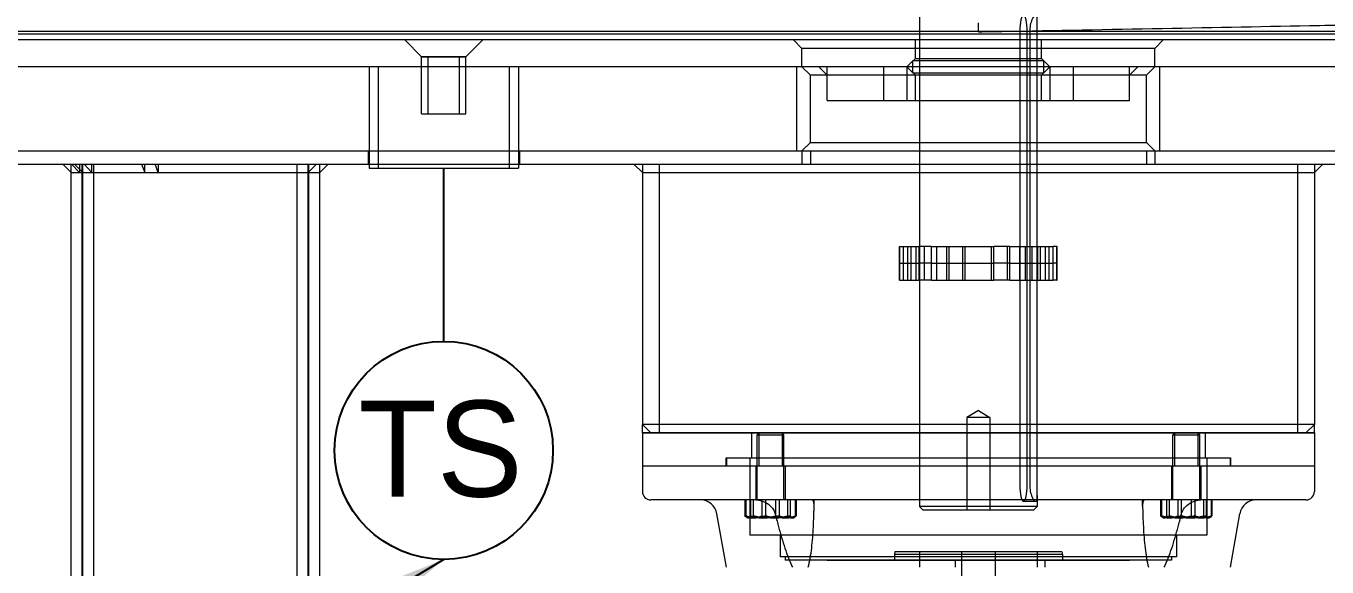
# Model space of a CAD drawing. Header units: millimetres. Extents: x 25096 to 30217, y 6541 to 10165.
# Drawn here: x 28635.9 to 28787.1, y 9338.8 to 9401.7 of the extents above; entities that cross this region are included whole.
import ezdxf

# ---------------------------------------------------------------- set-up
doc = ezdxf.new("R2010")
doc.units = ezdxf.units.MM
doc.layers.add('Equipment', color=123, linetype='Continuous')
doc.dimstyles.new('ISO-25', dxfattribs={"dimtxt": 2.5, "dimasz": 2.5, "dimexe": 1.25, "dimexo": 0.625, "dimtad": 1, "dimtxsty": 'Standard', "dimcen": 2.5, "dimadec": 0, "dimazin": 0, "dimtfac": 1, "dimtmove": 0, "dimatfit": 3, "dimfxl": 1, "dimarcsym": 0})

# ---------------------------------------------------------------- blocks, each defined once
blk = doc.blocks.new('A$Ce64cb7e9')
at = {"layer": 'Equipment', "linetype": 'Continuous', "lineweight": 0, "extrusion": (-2.22045e-16, 1, 0)}
for p, q in [((504.46, 844), (504.46, 546)), ((-292.54, 829), (1231.46, 829)), ((434.55, 559), (434.55, 829)), ((438.92, 829), (438.92, 559)), ((440.44, 559), (440.44, 829)), ((444.81, 829), (444.81, 559)), ((469.36, 828.93), (469.46, 834.26)), ((469.36, 829), (469.36, 828.93)), ((-298.04, 824), (469.46, 824)), ((-282, 827.54), (469.46, 827.54)), ((364.46, 819), (359.46, 824)), ((431.96, 813), (431.96, 824)), ((469.46, 827.54), (1220.93, 827.54)), ((469.46, 824), (1236.96, 824)), ((506.96, 813), (506.96, 824)), ((574.46, 819), (579.46, 824)), ((774.46, 814), (764.46, 824)), ((800.86, 814), (810.86, 824)), ((364.46, 819), (469.46, 819)), ((364.46, 808), (364.46, 819)), ((469.46, 819), (574.46, 819)), ((574.46, 808), (574.46, 819)), ((800.86, 814), (774.46, 814)), ((774.46, 780), (774.46, 814)), ((774.46, 814), (787.66, 814)), ((774.46, 808), (774.46, 814)), ((778.35, 780), (778.35, 814)), ((787.66, 814), (800.86, 814)), ((796.98, 780), (796.98, 814)), ((800.86, 780), (800.86, 814)), ((800.86, 808), (800.86, 814)), ((-298.04, 808), (469.46, 808)), ((361.46, 758), (361.46, 808)), ((369.46, 803), (364.46, 808)), ((379.46, 803), (374.46, 808)), ((379.46, 788), (379.46, 808)), ((379.46, 803), (379.46, 808)), ((413.05, 808), (413.05, 788)), ((426.88, 808), (426.88, 788)), ((431.96, 813), (426.96, 808)), ((430.5, 811.54), (426.96, 808)), ((431.96, 803), (426.96, 808)), ((430.5, 804.46), (426.96, 808)), ((430.5, 811.54), (469.46, 811.54)), ((430.5, 804.46), (430.5, 811.54)), ((469.46, 813), (431.96, 813)), ((506.96, 813), (469.46, 813)), ((469.46, 811.54), (508.43, 811.54)), ((469.46, 808), (1236.96, 808)), ((506.96, 813), (511.96, 808)), ((506.96, 803), (511.96, 808)), ((508.43, 811.54), (511.96, 808)), ((508.43, 804.46), (508.43, 811.54)), ((508.43, 804.46), (511.96, 808)), ((512.04, 808), (512.04, 788)), ((525.88, 808), (525.88, 788)), ((559.46, 788), (559.46, 808)), ((559.46, 803), (559.46, 808)), ((559.46, 803), (564.46, 808)), ((569.46, 803), (574.46, 808)), ((577.46, 758), (577.46, 808)), ((743.21, 808), (743.21, 750)), ((748.7, 808), (748.7, 747.55)), ((826.63, 808), (826.63, 747.55)), ((832.11, 808), (832.11, 750)), ((369.46, 803), (569.46, 803)), ((369.46, 763), (369.46, 803)), ((469.46, 804.46), (430.5, 804.46)), ((431.96, 788), (431.96, 803)), ((497.02, 804.46), (469.46, 804.46)), ((508.43, 804.46), (497.02, 804.46)), ((506.96, 788), (506.96, 803)), ((569.46, 763), (569.46, 803)), ((559.46, 788), (379.46, 788)), ((800.86, 780), (774.46, 780)), ((369.46, 763), (364.46, 758)), ((569.46, 763), (369.46, 763)), ((569.46, 763), (574.46, 758)), ((438.02, 758), (-259.54, 758)), ((364.46, 758), (364.46, 750)), ((369.46, 758), (369.46, 750)), ((500.91, 758), (438.02, 758)), ((1198.46, 758), (500.91, 758)), ((569.46, 758), (569.46, 750)), ((574.46, 758), (574.46, 750)), ((742.66, 758), (742.66, 750)), ((832.66, 758), (832.66, 750)), ((974.85, 750), (-43.78, 750)), ((269.46, 745), (264.46, 750)), ((269.46, 750), (269.46, 745)), ((269.46, 750), (269.46, 745)), ((269.46, 745), (269.46, 595)), ((669.46, 745), (269.46, 745)), ((279.46, 750), (279.46, 590)), ((659.46, 750), (659.46, 590)), ((669.46, 745), (674.46, 750)), ((669.46, 750), (669.46, 745)), ((669.46, 750), (669.46, 745)), ((669.46, 745), (669.46, 595)), ((743.21, 750), (743.21, 747.55)), ((832.11, 747.55), (743.21, 747.55)), ((832.11, 750), (832.11, 747.55)), ((861.41, 745), (856.41, 750)), ((861.41, 745), (861.41, 750)), ((861.41, 745), (861.41, 750)), ((861.41, 0), (861.41, 745)), ((957.64, 745), (861.41, 745)), ((868.43, 745), (863.43, 750)), ((867.91, 0), (867.91, 750)), ((868.43, 0), (868.43, 750)), ((868.43, 745), (868.43, 750)), ((874.93, 0), (874.93, 750)), ((957.64, 745), (959.47, 750)), ((957.64, 750), (957.64, 745)), ((997.16, 745), (957.64, 745)), ((967.54, 750), (965.64, 745)), ((965.64, 745), (965.64, 750)), ((987.18, 750), (974.85, 750)), ((1198.46, 750), (987.18, 750)), ((995.91, 0), (995.91, 750)), ((1001.78, 750), (997.16, 745)), ((997.16, 745), (997.16, 750)), ((1002.41, 745), (997.16, 745)), ((1002.41, 745), (1007.41, 750)), ((1002.41, 745), (1002.41, 750)), ((1002.41, 745), (1002.41, 750)), ((1002.41, 0), (1002.41, 745)), ((1009.43, 745), (1002.41, 745)), ((1002.93, 0), (1002.93, 750)), ((1004.56, 745), (1009.22, 750)), ((1004.56, 750), (1004.56, 745)), ((1009.43, 745), (1014.43, 750)), ((1009.43, 745), (1009.43, 750)), ((1009.43, 745), (1009.43, 750)), ((1009.43, 0), (1009.43, 745)), ((422.77, 701), (422.46, 701)), ((422.46, 691), (422.46, 701)), ((422.77, 701), (424.95, 701)), ((422.77, 691), (422.77, 701)), ((450.74, 701), (424.95, 701)), ((424.95, 691), (424.95, 701)), ((427.39, 691), (427.39, 701)), ((429.57, 691), (429.57, 701)), ((432.46, 691), (432.46, 701)), ((434.14, 691), (434.14, 701)), ((437.34, 691), (437.34, 701)), ((441.5, 691), (441.5, 701)), ((444.7, 691), (444.7, 701)), ((450.74, 701), (452.15, 701)), ((450.74, 691), (450.74, 701)), ((452.15, 701), (460.28, 701)), ((452.15, 691), (452.15, 701)), ((497.43, 701), (460.28, 701)), ((460.28, 691), (460.28, 701)), ((461.69, 691), (461.69, 701)), ((477.23, 691), (477.23, 701)), ((478.65, 691), (478.65, 701)), ((486.78, 691), (486.78, 701)), ((488.19, 691), (488.19, 701)), ((494.23, 691), (494.23, 701)), ((497.43, 691), (497.43, 701)), ((497.43, 701), (501.59, 701)), ((501.59, 701), (504.79, 701)), ((501.59, 691), (501.59, 701)), ((516.46, 701), (504.79, 701)), ((504.79, 691), (504.79, 701)), ((506.46, 691), (506.46, 701)), ((509.36, 691), (509.36, 701)), ((511.54, 691), (511.54, 701)), ((513.97, 691), (513.97, 701)), ((516.16, 691), (516.16, 701)), ((516.46, 691), (516.46, 701)), ((422.77, 691), (422.46, 691)), ((422.46, 681), (422.46, 691)), ((422.77, 691), (422.46, 691)), ((422.77, 691), (424.95, 691)), ((422.77, 681), (422.77, 691)), ((422.77, 691), (424.95, 691)), ((450.74, 691), (424.95, 691)), ((424.95, 681), (424.95, 691)), ((450.74, 691), (424.95, 691)), ((427.39, 681), (427.39, 691)), ((429.57, 681), (429.57, 691)), ((432.46, 681), (432.46, 691)), ((434.14, 681), (434.14, 691)), ((437.34, 681), (437.34, 691)), ((441.5, 681), (441.5, 691)), ((444.7, 681), (444.7, 691)), ((450.74, 691), (452.15, 691)), ((450.74, 681), (450.74, 691)), ((450.74, 691), (452.15, 691)), ((452.15, 691), (460.28, 691)), ((452.15, 681), (452.15, 691)), ((452.15, 691), (460.28, 691)), ((497.43, 691), (460.28, 691)), ((460.28, 681), (460.28, 691)), ((497.43, 691), (460.28, 691)), ((461.69, 681), (461.69, 691)), ((477.23, 681), (477.23, 691)), ((478.65, 681), (478.65, 691)), ((486.78, 681), (486.78, 691)), ((488.19, 681), (488.19, 691)), ((494.23, 681), (494.23, 691)), ((497.43, 681), (497.43, 691)), ((497.43, 691), (501.59, 691)), ((497.43, 691), (501.59, 691)), ((501.59, 691), (504.79, 691)), ((501.59, 681), (501.59, 691)), ((501.59, 691), (504.79, 691)), ((516.46, 691), (504.79, 691)), ((504.79, 681), (504.79, 691)), ((516.46, 691), (504.79, 691)), ((506.46, 681), (506.46, 691)), ((509.36, 681), (509.36, 691)), ((511.54, 681), (511.54, 691)), ((513.97, 681), (513.97, 691)), ((516.16, 681), (516.16, 691)), ((516.46, 681), (516.46, 691)), ((422.77, 681), (422.46, 681)), ((422.77, 681), (424.95, 681)), ((450.74, 681), (424.95, 681)), ((450.74, 681), (452.15, 681)), ((452.15, 681), (460.28, 681)), ((497.43, 681), (460.28, 681)), ((497.43, 681), (501.59, 681)), ((501.59, 681), (504.79, 681)), ((516.46, 681), (504.79, 681)), ((469.46, 603.16), (462.55, 599)), ((462.55, 599), (476.38, 599)), ((462.55, 599), (462.55, 544)), ((469.46, 603.16), (476.38, 599)), ((476.38, 599), (476.38, 544)), ((269.46, 595), (328.04, 595)), ((269.46, 595), (328.04, 595)), ((269.46, 590), (269.46, 595)), ((274.46, 590), (269.46, 595)), ((274.46, 590), (269.46, 595)), ((269.46, 590), (669.46, 590)), ((269.46, 590), (269.46, 570)), ((669.46, 590), (269.46, 590)), ((328.04, 595), (669.46, 595)), ((328.04, 595), (669.46, 595)), ((334.46, 590), (334.46, 575)), ((338.95, 590), (337.72, 588.77)), ((343.1, 588.77), (337.72, 588.77)), ((337.72, 550.6), (337.72, 588.77)), ((338.8, 590), (338.8, 570)), ((353.72, 588.77), (343.1, 588.77)), ((352.49, 590), (353.72, 588.77)), ((352.64, 590), (352.64, 570)), ((353.72, 550.6), (353.72, 588.77)), ((586.43, 590), (585.21, 588.77)), ((600.77, 588.77), (585.21, 588.77)), ((585.21, 550.6), (585.21, 588.77)), ((586.29, 590), (586.29, 570)), ((599.98, 590), (601.21, 588.77)), ((600.13, 590), (600.13, 570)), ((601.21, 588.77), (600.77, 588.77)), ((601.21, 550.6), (601.21, 588.77)), ((604.46, 590), (604.46, 575)), ((664.46, 590), (669.46, 595)), ((664.46, 590), (669.46, 595)), ((669.46, 590), (669.46, 595)), ((669.46, 590), (669.46, 570)), ((619.56, 575), (319.36, 575)), ((319.36, 570), (319.36, 575)), ((319.46, 575), (319.46, 570)), ((333.46, 575), (333.46, 529)), ((605.46, 575), (605.46, 529)), ((619.46, 575), (619.46, 570)), ((619.56, 570), (619.56, 575)), ((269.46, 570), (669.46, 570)), ((269.46, 570), (669.46, 570)), ((269.46, 570), (269.46, 555)), ((336.97, 570), (336.97, 550)), ((354.47, 570), (354.47, 550)), ((584.46, 570), (584.46, 550)), ((601.96, 570), (601.96, 550)), ((669.46, 570), (669.46, 555)), ((274.46, 550), (664.46, 550)), ((330.41, 550), (330.41, 540.46)), ((330.99, 550), (330.99, 540.46)), ((333.93, 550), (333.93, 540.46)), ((335.52, 550), (335.52, 540.46)), ((340.61, 550), (340.61, 540.46)), ((342.78, 550), (342.78, 540.46)), ((348.66, 550), (348.66, 540.46)), ((350.83, 550), (350.83, 540.46)), ((355.92, 550), (355.92, 540.46)), ((357.51, 550), (357.51, 540.46)), ((360.45, 550), (360.45, 540.46)), ((361.03, 550), (361.03, 540.46)), ((371.72, 546.32), (371.72, 550)), ((434.46, 552.56), (434.46, 546)), ((567.21, 546.32), (567.21, 550)), ((577.9, 550), (577.9, 540.46)), ((578.48, 550), (578.48, 540.46)), ((581.42, 550), (581.42, 540.46)), ((583.01, 550), (583.01, 540.46)), ((588.1, 550), (588.1, 540.46)), ((590.27, 550), (590.27, 540.46)), ((596.15, 550), (596.15, 540.46)), ((598.32, 550), (598.32, 540.46)), ((603.41, 550), (603.41, 540.46)), ((605, 550), (605, 540.46)), ((607.93, 550), (607.93, 540.46)), ((608.52, 550), (608.52, 540.46)), ((434.46, 546), (477.11, 546)), ((436.46, 544), (434.46, 546)), ((435.31, 549), (442.63, 549)), ((476.68, 544), (436.46, 544)), ((502.46, 544), (476.68, 544)), ((477.11, 546), (504.46, 546)), ((502.46, 544), (504.46, 546)), ((319.46, 510), (313.87, 541.74)), ((332.22, 539.25), (331.43, 539.71)), ((332.22, 539.25), (335.51, 539.25)), ((335.51, 539.25), (348.27, 539.25)), ((348.27, 539.25), (358.47, 539.25)), ((358.47, 539.25), (359.22, 539.25)), ((359.22, 539.25), (360.01, 539.71)), ((579.46, 539.39), (578.92, 539.71)), ((579.71, 539.25), (579.46, 539.39)), ((579.71, 539.25), (579.95, 539.25)), ((579.95, 539.25), (588.78, 539.25)), ((588.78, 539.25), (602.04, 539.25)), ((602.04, 539.25), (606.71, 539.25)), ((606.71, 539.25), (606.95, 539.39)), ((606.95, 539.39), (607.5, 539.71)), ((619.46, 510), (625.06, 541.74)), ((333.46, 529), (605.46, 529)), ((351.46, 529), (351.46, 516)), ((587.46, 529), (587.46, 516)), ((419.73, 519), (419.46, 517.5)), ((419.73, 519), (519.2, 519)), ((434.46, 519), (434.46, 510)), ((459.46, 519), (459.46, 219)), ((479.46, 519), (479.46, 219)), ((504.46, 519), (504.46, 510)), ((519.2, 519), (519.46, 517.5)), ((351.46, 516), (587.46, 516)), ((354.46, 516), (354.46, 514)), ((354.46, 514), (584.46, 514)), ((379.46, 514), (379.46, 513.8)), ((379.46, 513.8), (559.46, 513.8)), ((419.46, 517.5), (519.46, 517.5)), ((419.46, 517.5), (419.46, 513.8)), ((429.88, 514), (429.88, 510)), ((483.09, 510), (483.09, 514)), ((519.46, 517.5), (519.46, 513.8)), ((559.46, 514), (559.46, 513.8)), ((584.46, 516), (584.46, 514))]:
    blk.add_line(p, q, dxfattribs=at)
at = {"layer": 'Equipment', "linetype": 'Continuous', "lineweight": 0, "extrusion": (0, 0, -1)}
for centre, radius, start, end in [((-274.46, 555), 5, 270, 0), ((-304.02, 540), 10, 90, 170), ((-337.12, 550.6), 0.6, 180, 270), ((-354.32, 550.6), 0.6, 270, 0), ((-584.61, 550.6), 0.6, 180, 270), ((-601.81, 550.6), 0.6, 270, 0), ((-634.91, 540), 10, 10, 90), ((-664.46, 555), 5, 180, 270)]:
    blk.add_arc(centre, radius, start, end, dxfattribs=at)
for centre, major_axis, ratio, start_param, end_param in [((442.63, 829), (0, 10), 0.218572, -1.570796, 1.570796), ((476.28, 830.23), (-760.83, 6.79), 0.001789, -1.561723, -1.551307), ((469.46, 833.85), (-762, -40536.6), 0, 1.570677, 1.570796), ((442.63, 559), (0, -10), 0.218572, -1.570796, 1.570796)]:
    blk.add_ellipse(centre, major_axis=major_axis, ratio=ratio, start_param=start_param, end_param=end_param, dxfattribs=at)
at = {"layer": 'Equipment', "linetype": 'Continuous', "lineweight": 0}
for points, knots in [([(461.44, 829), (397.48, 830.2), (333.91, 831.4), (272.29, 832.6), (256.25, 832.91), (240.35, 833.22), (224.59, 833.54), (208.83, 833.85), (193.21, 834.16), (177.82, 834.47), (162.44, 834.79), (147.28, 835.1), (132.37, 835.41), (117.47, 835.73), (102.82, 836.04), (88.45, 836.35), (50.12, 837.18), (13.75, 838.01), (-20.22, 838.85), (-28.72, 839.05), (-37.06, 839.26), (-45.25, 839.47), (-53.44, 839.68), (-61.47, 839.89), (-69.32, 840.1), (-85.03, 840.52), (-100.01, 840.93), (-114.25, 841.35), (-142.71, 842.18), (-168.18, 843.01), (-190.33, 843.84), (-201.41, 844.26), (-211.67, 844.68), (-221.06, 845.1), (-225.75, 845.3), (-230.23, 845.51), (-234.48, 845.72), (-238.74, 845.93), (-242.76, 846.14), (-246.55, 846.35), (-261.72, 847.18), (-273.21, 848.01), (-280.91, 848.84), (-286.69, 849.47), (-290.33, 850.09), (-291.8, 850.72), (-292.29, 850.93), (-292.53, 851.14), (-292.54, 851.35), (-292.54, 851.35), (-292.54, 851.35), (-292.54, 851.35)], [-3362.824836, -3362.824836, -3362.824836, -3362.824836, -3343.608515, -3343.608515, -3343.608515, -3338.606108, -3338.606108, -3338.606108, -3333.6037, -3333.6037, -3333.6037, -3328.601293, -3328.601293, -3328.601293, -3323.598886, -3323.598886, -3323.598886, -3310.259134, -3310.259134, -3310.259134, -3306.924196, -3306.924196, -3306.924196, -3303.589258, -3303.589258, -3303.589258, -3296.919382, -3296.919382, -3296.919382, -3283.579629, -3283.579629, -3283.579629, -3276.909753, -3276.909753, -3276.909753, -3273.574815, -3273.574815, -3273.574815, -3270.239877, -3270.239877, -3270.239877, -3256.900125, -3256.900125, -3256.900125, -3246.89531, -3246.89531, -3246.89531, -3243.560372, -3243.560372, -3243.560372, -3243.539587, -3243.539587, -3243.539587, -3243.539587]), ([(434.55, 829), (434.55, 830.26), (434.53, 831.61), (434.48, 834.07), (434.45, 835.19), (434.48, 836.95), (434.54, 837.72), (434.81, 838.75), (435.03, 839), (435.59, 839), (435.95, 838.75), (436.76, 837.72), (437.19, 836.95), (437.93, 835.19), (438.29, 834.07), (438.79, 831.61), (438.92, 830.26), (438.92, 829)], [-3.031802, -3.031802, -3.031802, -3.031802, -2.65278, -2.65278, -2.273759, -2.273759, -1.89483, -1.89483, -1.515901, -1.515901, -1.136972, -1.136972, -0.758043, -0.758043, -0.379021, -0.379021, 0, 0, 0, 0]), ([(438.92, 559), (438.92, 557.74), (438.79, 556.39), (438.29, 553.93), (437.93, 552.81), (437.19, 551.05), (436.76, 550.28), (435.95, 549.25), (435.59, 549), (435.03, 549), (434.81, 549.25), (434.54, 550.28), (434.48, 551.05), (434.45, 552.81), (434.48, 553.93), (434.53, 556.39), (434.55, 557.74), (434.55, 559)], [-6.063604, -6.063604, -6.063604, -6.063604, -5.684582, -5.684582, -5.305561, -5.305561, -4.926632, -4.926632, -4.547703, -4.547703, -4.168773, -4.168773, -3.789844, -3.789844, -3.410823, -3.410823, -3.031802, -3.031802, -3.031802, -3.031802]), ([(348.52, 541.74), (348.29, 542.69), (347.87, 543.58), (346.62, 545.48), (345.66, 546.47), (343.25, 548.3), (341.76, 549.07), (339.17, 549.84), (338.11, 550), (337.08, 550)], [3.523756, 3.523756, 3.523756, 3.523756, 3.838499, 3.838499, 4.256698, 4.256698, 4.750817, 4.750817, 5.082609, 5.082609, 5.082609, 5.082609]), ([(370.24, 550), (370.63, 550), (370.94, 549.81), (371.47, 549.02), (371.63, 548.3), (371.75, 546.46), (371.71, 545.33), (371.63, 543.35), (371.59, 542.56), (371.57, 541.74)], [1.588824, 1.588824, 1.588824, 1.588824, 1.939966, 1.939966, 2.398781, 2.398781, 2.867627, 2.867627, 3.144028, 3.144028, 3.144028, 3.144028]), ([(567.36, 541.74), (567.33, 542.69), (567.29, 543.58), (567.21, 545.48), (567.18, 546.47), (567.29, 548.3), (567.46, 549.07), (568.02, 549.84), (568.32, 550), (568.69, 550)], [3.523756, 3.523756, 3.523756, 3.523756, 3.838499, 3.838499, 4.256698, 4.256698, 4.750817, 4.750817, 5.082609, 5.082609, 5.082609, 5.082609]), ([(601.85, 550), (600.75, 550), (599.63, 549.81), (597.09, 549.02), (595.7, 548.3), (593.22, 546.46), (592.16, 545.33), (590.96, 543.35), (590.61, 542.56), (590.4, 541.74)], [1.588824, 1.588824, 1.588824, 1.588824, 1.939966, 1.939966, 2.398781, 2.398781, 2.867627, 2.867627, 3.144028, 3.144028, 3.144028, 3.144028]), ([(358.83, 510), (358.63, 510.39), (358.44, 510.77), (357.4, 512.95), (356.63, 514.85), (355.16, 518.76), (354.47, 520.77), (352.48, 526.94), (351.27, 531.21), (349.79, 536.77), (349.47, 538.01), (349.15, 539.25)], [6.787502, 6.787502, 6.787502, 6.787502, 6.915042, 6.915042, 7.531457, 7.531457, 8.147872, 8.147872, 9.380702, 9.380702, 9.734046, 9.734046, 9.734046, 9.734046]), ([(371.57, 541.74), (371.51, 539.67), (371.44, 537.59), (371.15, 531.21), (370.86, 526.94), (370.21, 520.77), (369.96, 518.76), (369.33, 514.85), (368.97, 512.95), (368.4, 510.77), (368.29, 510.39), (368.17, 510)], [1.876456, 1.876456, 1.876456, 1.876456, 2.465663, 2.465663, 3.698495, 3.698495, 4.314911, 4.314911, 4.931327, 4.931327, 5.058868, 5.058868, 5.058868, 5.058868]), ([(570.75, 510), (570.64, 510.39), (570.53, 510.77), (569.96, 512.95), (569.59, 514.85), (568.97, 518.76), (568.72, 520.77), (568.06, 526.94), (567.78, 531.21), (567.49, 537.59), (567.41, 539.67), (567.36, 541.74)], [6.787509, 6.787509, 6.787509, 6.787509, 6.91505, 6.91505, 7.531466, 7.531466, 8.147881, 8.147881, 9.380713, 9.380713, 9.969921, 9.969921, 9.969921, 9.969921]), ([(589.78, 539.25), (589.46, 538.01), (589.14, 536.77), (587.66, 531.21), (586.44, 526.94), (584.45, 520.77), (583.76, 518.76), (582.3, 514.85), (581.53, 512.95), (580.49, 510.77), (580.3, 510.39), (580.1, 510)], [2.112317, 2.112317, 2.112317, 2.112317, 2.46566, 2.46566, 3.698491, 3.698491, 4.314906, 4.314906, 4.931321, 4.931321, 5.058861, 5.058861, 5.058861, 5.058861])]:
    blk.add_open_spline(points, degree=3, knots=knots, dxfattribs=at)
for points, weights in [([(331.43, 539.71), (330.94, 539.99), (330.41, 540.46)], [1.02418712077, 1.02263635879, 1.01001874936]), ([(330.41, 540.46), (333.14, 539.25), (335.51, 539.25)], [1.01001874936, 1.04314139574, 1]), ([(330.99, 540.46), (331.78, 539.25), (332.46, 539.25)], [1.01001874936, 1.04314139574, 1]), ([(336.89, 539.25), (334.15, 539.25), (330.99, 540.46)], [1, 1.04314139574, 1.01001874936]), ([(332.97, 539.25), (332.22, 539.25), (331.43, 539.71)], [1, 1.02670728369, 1.02418712077]), ([(332.46, 539.25), (333.14, 539.25), (333.93, 540.46)], [1, 1.04314139574, 1.01001874936]), ([(335.52, 540.46), (334.15, 539.25), (332.97, 539.25)], [1.01001874936, 1.04314139574, 1]), ([(333.93, 540.46), (337.88, 539.25), (341.3, 539.25)], [1.01001874936, 1.04314139574, 1]), ([(335.51, 539.25), (337.88, 539.25), (340.61, 540.46)], [1, 1.04314139574, 1.01001874936]), ([(343.17, 539.25), (339.62, 539.25), (335.52, 540.46)], [1, 1.04314139574, 1.01001874936]), ([(342.78, 540.46), (339.62, 539.25), (336.89, 539.25)], [1.01001874936, 1.04314139574, 1]), ([(340.61, 540.46), (344.71, 539.25), (348.27, 539.25)], [1.01001874936, 1.04314139574, 1]), ([(341.3, 539.25), (344.71, 539.25), (348.66, 540.46)], [1, 1.04314139574, 1.01001874936]), ([(350.14, 539.25), (346.73, 539.25), (342.78, 540.46)], [1, 1.04314139574, 1.01001874936]), ([(350.83, 540.46), (346.73, 539.25), (343.17, 539.25)], [1.01001874936, 1.04314139574, 1]), ([(348.27, 539.25), (351.82, 539.25), (355.92, 540.46)], [1, 1.04314139574, 1.01001874936]), ([(348.66, 540.46), (351.82, 539.25), (354.55, 539.25)], [1.01001874936, 1.04314139574, 1]), ([(357.51, 540.46), (353.56, 539.25), (350.14, 539.25)], [1.01001874936, 1.04314139574, 1]), ([(355.93, 539.25), (353.56, 539.25), (350.83, 540.46)], [1, 1.04314139574, 1.01001874936]), ([(354.55, 539.25), (357.29, 539.25), (360.45, 540.46)], [1, 1.04314139574, 1.01001874936]), ([(355.92, 540.46), (357.29, 539.25), (358.47, 539.25)], [1.01001874936, 1.04314139574, 1]), ([(361.03, 540.46), (358.3, 539.25), (355.93, 539.25)], [1.01001874936, 1.04314139574, 1]), ([(358.98, 539.25), (358.3, 539.25), (357.51, 540.46)], [1, 1.04314139574, 1.01001874936]), ([(358.47, 539.25), (359.66, 539.25), (361.03, 540.46)], [1, 1.04314139574, 1.01001874936]), ([(360.45, 540.46), (359.66, 539.25), (358.98, 539.25)], [1.01001874936, 1.04314139574, 1]), ([(577.9, 540.46), (580.63, 539.25), (583, 539.25)], [1.01001874936, 1.04314139574, 1]), ([(580.45, 539.25), (579.27, 539.25), (577.9, 540.46)], [1, 1.04314139574, 1.01001874936]), ([(578.48, 540.46), (579.27, 539.25), (579.95, 539.25)], [1.01001874936, 1.04314139574, 1]), ([(584.37, 539.25), (581.64, 539.25), (578.48, 540.46)], [1, 1.04314139574, 1.01001874936]), ([(579.95, 539.25), (580.63, 539.25), (581.42, 540.46)], [1, 1.04314139574, 1.01001874936]), ([(583.01, 540.46), (581.64, 539.25), (580.45, 539.25)], [1.01001874936, 1.04314139574, 1]), ([(581.42, 540.46), (585.37, 539.25), (588.78, 539.25)], [1.01001874936, 1.04314139574, 1]), ([(583, 539.25), (585.37, 539.25), (588.1, 540.46)], [1, 1.04314139574, 1.01001874936]), ([(590.66, 539.25), (587.11, 539.25), (583.01, 540.46)], [1, 1.04314139574, 1.01001874936]), ([(590.27, 540.46), (587.11, 539.25), (584.37, 539.25)], [1.01001874936, 1.04314139574, 1]), ([(588.1, 540.46), (592.2, 539.25), (595.75, 539.25)], [1.01001874936, 1.04314139574, 1]), ([(588.78, 539.25), (592.2, 539.25), (596.15, 540.46)], [1, 1.04314139574, 1.01001874936]), ([(597.63, 539.25), (594.21, 539.25), (590.27, 540.46)], [1, 1.04314139574, 1.01001874936]), ([(598.32, 540.46), (594.21, 539.25), (590.66, 539.25)], [1.01001874936, 1.04314139574, 1]), ([(595.75, 539.25), (599.31, 539.25), (603.41, 540.46)], [1, 1.04314139574, 1.01001874936]), ([(596.15, 540.46), (599.31, 539.25), (602.04, 539.25)], [1.01001874936, 1.04314139574, 1]), ([(605, 540.46), (601.05, 539.25), (597.63, 539.25)], [1.01001874936, 1.04314139574, 1]), ([(603.42, 539.25), (601.05, 539.25), (598.32, 540.46)], [1, 1.04314139574, 1.01001874936]), ([(602.04, 539.25), (604.78, 539.25), (607.93, 540.46)], [1, 1.04314139574, 1.01001874936]), ([(603.41, 540.46), (604.78, 539.25), (605.96, 539.25)], [1.01001874936, 1.04314139574, 1]), ([(608.52, 540.46), (605.78, 539.25), (603.42, 539.25)], [1.01001874936, 1.04314139574, 1]), ([(606.47, 539.25), (605.78, 539.25), (605, 540.46)], [1, 1.04314139574, 1.01001874936]), ([(605.96, 539.25), (607.15, 539.25), (608.52, 540.46)], [1, 1.04314139574, 1.01001874936]), ([(606.95, 539.39), (606.71, 539.25), (606.47, 539.25)], [1.02070318698, 1.01490039546, 1]), ([(607.93, 540.46), (607.41, 539.66), (606.95, 539.39)], [1.01001874936, 1.03170132707, 1.02070318698])]:
    blk.add_rational_spline(points, weights, degree=2, dxfattribs=at)
for points in [[(349.15, 539.25), (348.94, 540.08), (348.73, 540.91), (348.52, 541.74)], [(590.4, 541.74), (590.2, 540.91), (589.99, 540.08), (589.78, 539.25)]]:
    blk.add_open_spline(points, degree=3, dxfattribs=at)

msp = doc.modelspace()

# ---------------------------------------------------------------- linework, layer by layer
msp.add_line((28684.42, 9365.05), (28684.42, 9385.19))
msp.add_circle((28684.42, 9352.36), 12.69)

# ---------------------------------------------------------------- block references
at = {"xscale": -0.1953125, "yscale": 0.1953125, "zscale": 0.1953125}
msp.add_blockref('A$Ce64cb7e9', (28838.26, 9239.18), dxfattribs=at)

# ---------------------------------------------------------------- texts
at = {"insert": (28693.59, 9358.15), "char_height": 11.166, "width": 777.1843, "attachment_point": 3}
msp.add_mtext('TS', dxfattribs=at)

# ---------------------------------------------------------------- leaders
at = {"linetype": 'Continuous', "lineweight": -3}
msp.add_leader([(28684.42, 9339.67), (28601.84, 9289.96), (28525.71, 9289.96)], dimstyle='ISO-25', override={"dimscale": 10, "dimtad": 0}, dxfattribs=at)

doc.saveas('drawing.dxf')
